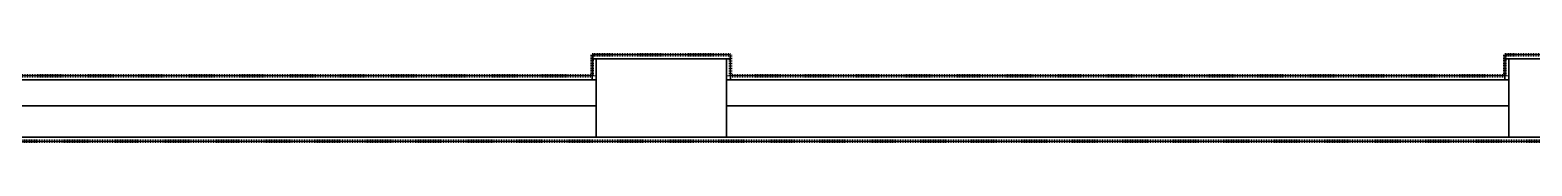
# Model space of a CAD drawing. Header units: millimetres. Extents: x -5300 to 98858, y -5196 to 93886.
# Drawn here: x 3579 to 9339, y 46335 to 46665 of the extents above; entities that cross this region are included whole.
import ezdxf

# ---------------------------------------------------------------- set-up
doc = ezdxf.new("R2010")
doc.units = ezdxf.units.MM
doc.linetypes.add('Штрих', pattern=[6.35, 3.175, -3.175])
doc.linetypes.add('Штрих_2_', pattern=[6.35, 3.175, -3.175])
for name, color, linetype, lineweight, true_color in [('_Разделитель помещений_', 4, 'Штрих', 70, 0x00ffff), ('Колонны', 7, 'Continuous', 18, 0x7f7f7f), ('Стены', 7, 'Continuous', 18, 0x7f7f7f), ('Стены разрез', 7, 'Continuous', 50, 0x7f7f7f)]:
    doc.layers.add(name, color=color, linetype=linetype, lineweight=lineweight, true_color=true_color)

# ---------------------------------------------------------------- blocks, each defined once
blk = doc.blocks.new('СТ_ВОКОЛ-009 57567 - СТ_ВОКОЛ-009 2-242238-Подвал')
at = {"layer": 'Стены', "color": 254, "true_color": 0xd4d4d4}
blk.add_line((9250, 46350), (9250, 46650), dxfattribs=at)
blk = doc.blocks.new('СТ_ВОКОЛ-009 57567 - СТ_ВОКОЛ-009 57567-242235-Подвал')
at = {"layer": 'Стены', "color": 254, "true_color": 0xd4d4d4}
for p, q in [((9235, 46650), (9235, 46650)), ((9250, 46650), (9250, 46650)), ((9235, 46570), (9235, 46570)), ((9250, 46570), (9250, 46570))]:
    blk.add_line(p, q, dxfattribs=at)
at = {"layer": 'Стены разрез', "color": 254, "lineweight": 25, "true_color": 0xd4d4d4}
for p, q in [((9250, 46650), (9235, 46650)), ((9235, 46650), (9235, 46570)), ((9250, 46570), (9250, 46650)), ((9235, 46570), (9250, 46570))]:
    blk.add_line(p, q, dxfattribs=at)
blk.add_blockref('СТ_ВОКОЛ-009 57567 - СТ_ВОКОЛ-009 2-242238-Подвал', (0, 0))
blk = doc.blocks.new('СТ_ВОКОЛ-006 58952 - СТ_ВОКОЛ-006 2-242398-Подвал')
at = {"layer": 'Стены', "color": 254, "true_color": 0xd4d4d4}
blk.add_line((9250, 46650), (9750, 46650), dxfattribs=at)
blk = doc.blocks.new('СТ_ВОКОЛ-006 58952 - СТ_ВОКОЛ-006 58952-242395-Подвал')
at = {"layer": 'Стены', "color": 254, "true_color": 0xd4d4d4}
for p, q in [((9235, 46665), (9235, 46665)), ((9765, 46665), (9765, 46665)), ((9235, 46650), (9235, 46650)), ((9765, 46650), (9765, 46650))]:
    blk.add_line(p, q, dxfattribs=at)
at = {"layer": 'Стены разрез', "color": 254, "lineweight": 25, "true_color": 0xd4d4d4}
for p, q in [((9765, 46665), (9235, 46665)), ((9235, 46665), (9235, 46650)), ((9765, 46650), (9765, 46665)), ((9235, 46650), (9765, 46650))]:
    blk.add_line(p, q, dxfattribs=at)
blk.add_blockref('СТ_ВОКОЛ-006 58952 - СТ_ВОКОЛ-006 2-242398-Подвал', (0, 0))
blk = doc.blocks.new('СТ_ВОКОЛ-007 106869 - СТ_ВОКОЛ-007 2-243251-Подвал')
at = {"layer": 'Стены', "color": 254, "true_color": 0xd4d4d4}
blk.add_line((6250, 46650), (6250, 46350), dxfattribs=at)
blk = doc.blocks.new('СТ_ВОКОЛ-007 106869 - СТ_ВОКОЛ-007 106869-243248-Подвал')
at = {"layer": 'Стены', "color": 254, "true_color": 0xd4d4d4}
for p, q in [((6250, 46650), (6250, 46650)), ((6265, 46650), (6265, 46650)), ((6250, 46570), (6250, 46570)), ((6265, 46570), (6265, 46570))]:
    blk.add_line(p, q, dxfattribs=at)
at = {"layer": 'Стены разрез', "color": 254, "lineweight": 25, "true_color": 0xd4d4d4}
for p, q in [((6265, 46650), (6250, 46650)), ((6250, 46650), (6250, 46570)), ((6265, 46570), (6265, 46650)), ((6250, 46570), (6265, 46570))]:
    blk.add_line(p, q, dxfattribs=at)
blk.add_blockref('СТ_ВОКОЛ-007 106869 - СТ_ВОКОЛ-007 2-243251-Подвал', (0, 0))
blk = doc.blocks.new('СТ_ВОКОЛ-009 106977 - СТ_ВОКОЛ-009 2-243267-Подвал')
at = {"layer": 'Стены', "color": 254, "true_color": 0xd4d4d4}
blk.add_line((5750, 46350), (5750, 46650), dxfattribs=at)
blk = doc.blocks.new('СТ_ВОКОЛ-009 106977 - СТ_ВОКОЛ-009 106977-243264-Подвал')
at = {"layer": 'Стены', "color": 254, "true_color": 0xd4d4d4}
for p, q in [((5735, 46650), (5735, 46650)), ((5750, 46650), (5750, 46650)), ((5735, 46570), (5735, 46570)), ((5750, 46570), (5750, 46570))]:
    blk.add_line(p, q, dxfattribs=at)
at = {"layer": 'Стены разрез', "color": 254, "lineweight": 25, "true_color": 0xd4d4d4}
for p, q in [((5750, 46650), (5735, 46650)), ((5735, 46650), (5735, 46570)), ((5750, 46570), (5750, 46650)), ((5735, 46570), (5750, 46570))]:
    blk.add_line(p, q, dxfattribs=at)
blk.add_blockref('СТ_ВОКОЛ-009 106977 - СТ_ВОКОЛ-009 2-243267-Подвал', (0, 0))
blk = doc.blocks.new('СТ_ВОКОЛ-006 108867 - СТ_ВОКОЛ-006 2-243462-Подвал')
at = {"layer": 'Стены', "color": 254, "true_color": 0xd4d4d4}
blk.add_line((5750, 46650), (6250, 46650), dxfattribs=at)
blk = doc.blocks.new('СТ_ВОКОЛ-006 108867 - СТ_ВОКОЛ-006 108867-243459-Подвал')
at = {"layer": 'Стены', "color": 254, "true_color": 0xd4d4d4}
for p, q in [((5735, 46665), (5735, 46665)), ((6265, 46665), (6265, 46665)), ((5735, 46650), (5735, 46650)), ((6265, 46650), (6265, 46650))]:
    blk.add_line(p, q, dxfattribs=at)
at = {"layer": 'Стены разрез', "color": 254, "lineweight": 25, "true_color": 0xd4d4d4}
for p, q in [((6265, 46665), (5735, 46665)), ((5735, 46665), (5735, 46650)), ((6265, 46650), (6265, 46665)), ((5735, 46650), (6265, 46650))]:
    blk.add_line(p, q, dxfattribs=at)
blk.add_blockref('СТ_ВОКОЛ-006 108867 - СТ_ВОКОЛ-006 2-243462-Подвал', (0, 0))
blk = doc.blocks.new('СТВ_Перегородка_Кирпич 173020 - СТВ_Перегородка_Кирпич 2-247787-Подвал')
at = {"layer": 'Стены', "color": 254, "true_color": 0xd4d4d4}
blk.add_line((0, 46350), (15250, 46350), dxfattribs=at)
blk = doc.blocks.new('СТВ_Перегородка_Кирпич 173020 - СТВ_Перегородка_Кирпич 173020-247784-Подвал')
at = {"layer": 'Стены', "color": 254, "true_color": 0xd4d4d4}
for p, q in [((5735, 46585), (5735, 46585)), ((5735, 46585), (5750, 46585)), ((5735, 46570), (5735, 46585)), ((5750, 46570), (5735, 46570)), ((5735, 46570), (5735, 46570)), ((5750, 46585), (5750, 46585)), ((5750, 46585), (5750, 46570)), ((5750, 46570), (5750, 46570)), ((5750, 46570), (5750, 46570)), ((6250, 46585), (6250, 46585)), ((6250, 46585), (6265, 46585)), ((6250, 46570), (6250, 46585)), ((6250, 46570), (6250, 46570)), ((6265, 46570), (6250, 46570)), ((6250, 46570), (6250, 46570)), ((6265, 46585), (6265, 46585)), ((6265, 46570), (6265, 46585)), ((6265, 46570), (6265, 46570)), ((9235, 46585), (9235, 46585)), ((9235, 46585), (9250, 46585)), ((9235, 46570), (9235, 46585)), ((9250, 46570), (9235, 46570)), ((9235, 46570), (9235, 46570)), ((9250, 46585), (9250, 46585)), ((9250, 46570), (9250, 46585)), ((9250, 46570), (9250, 46570)), ((9250, 46570), (9250, 46570)), ((5750, 46470), (5750, 46470)), ((5750, 46470), (5750, 46470)), ((6250, 46470), (6250, 46470)), ((6250, 46470), (6250, 46470)), ((9250, 46470), (9250, 46470)), ((9250, 46470), (9250, 46470)), ((5750, 46350), (5750, 46350)), ((6250, 46350), (6250, 46350)), ((9250, 46350), (9250, 46350))]:
    blk.add_line(p, q, dxfattribs=at)
at = {"layer": 'Стены разрез', "color": 254, "lineweight": 25, "true_color": 0xd4d4d4}
for p, q in [((5750, 46570), (150, 46570)), ((5735, 46585), (170, 46585)), ((170, 46570), (5735, 46570)), ((5735, 46570), (5735, 46585)), ((5750, 46470), (5750, 46570)), ((6250, 46570), (6250, 46470)), ((9250, 46570), (6250, 46570)), ((9235, 46585), (6265, 46585)), ((6265, 46585), (6265, 46570)), ((6265, 46570), (9235, 46570)), ((9235, 46570), (9235, 46585)), ((9250, 46470), (9250, 46570)), ((5750, 46470), (150, 46470)), ((150, 46470), (5750, 46470)), ((5750, 46350), (5750, 46470)), ((6250, 46470), (6250, 46350)), ((9250, 46470), (6250, 46470)), ((6250, 46470), (9250, 46470)), ((9250, 46350), (9250, 46470)), ((150, 46350), (5750, 46350)), ((15250, 46350), (3230, 46350)), ((3230, 46335), (15250, 46335)), ((6250, 46350), (9250, 46350))]:
    blk.add_line(p, q, dxfattribs=at)
blk.add_blockref('СТВ_Перегородка_Кирпич 173020 - СТВ_Перегородка_Кирпич 2-247787-Подвал', (0, 0))
blk = doc.blocks.new('КОЛ-004 500х300 500 x 300 58053 - КОЛ-004 500х300 500 x 300 58053-384798-Подвал')
at = {"layer": 'Колонны', "color": 254, "lineweight": 25, "true_color": 0xd4d4d4}
for p, q in [((-250, 150), (-250, -150)), ((250, 150), (-250, 150)), ((250, -150), (250, 150)), ((-250, -150), (250, -150))]:
    blk.add_line(p, q, dxfattribs=at)
at = {"layer": 'Колонны', "color": 254, "true_color": 0xd4d4d4}
for p, q in [((-250, 150), (-250, 150)), ((250, 150), (250, 150)), ((-250, -150), (-250, -150)), ((250, -150), (250, -150))]:
    blk.add_line(p, q, dxfattribs=at)
blk = doc.blocks.new('КОЛ-004 500х300 500 x 300 46394 - КОЛ-004 500х300 500 x 300 46394-384743-Подвал')
at = {"layer": 'Колонны', "color": 254, "lineweight": 25, "true_color": 0xd4d4d4}
for p, q in [((-250, 150), (-250, -150)), ((250, 150), (-250, 150)), ((250, -150), (250, 150)), ((-250, -150), (250, -150))]:
    blk.add_line(p, q, dxfattribs=at)
at = {"layer": 'Колонны', "color": 254, "true_color": 0xd4d4d4}
for p, q in [((-250, 150), (-250, 150)), ((250, 150), (250, 150)), ((-250, -150), (-250, -150)), ((250, -150), (250, -150))]:
    blk.add_line(p, q, dxfattribs=at)

msp = doc.modelspace()

# ---------------------------------------------------------------- linework, layer by layer
at = {"layer": '_Разделитель помещений_', "color": 131, "linetype": 'Штрих_2_', "true_color": 0xaaffff}
for p, q in [((5735, 46585), (5735, 46665)), ((5735, 46665), (6265, 46665)), ((6265, 46665), (6265, 46585)), ((9235, 46585), (9235, 46665)), ((9235, 46665), (9765, 46665)), ((170, 46585), (5735, 46585)), ((6265, 46585), (9235, 46585)), ((15250, 46335), (3245, 46335))]:
    msp.add_line(p, q, dxfattribs=at)

# ---------------------------------------------------------------- block references
at = {"layer": 'Колонны', "color": 254, "true_color": 0xd4d4d4, "rotation": 180}
for name, p in [('КОЛ-004 500х300 500 x 300 46394 - КОЛ-004 500х300 500 x 300 46394-384743-Подвал', (6000, 46500)), ('КОЛ-004 500х300 500 x 300 58053 - КОЛ-004 500х300 500 x 300 58053-384798-Подвал', (9500, 46500))]:
    msp.add_blockref(name, p, dxfattribs=at)
at = {"layer": 'Стены', "color": 254, "true_color": 0xd4d4d4}
for name in ['СТ_ВОКОЛ-006 108867 - СТ_ВОКОЛ-006 108867-243459-Подвал', 'СТ_ВОКОЛ-006 58952 - СТ_ВОКОЛ-006 58952-242395-Подвал', 'СТ_ВОКОЛ-009 106977 - СТ_ВОКОЛ-009 106977-243264-Подвал', 'СТ_ВОКОЛ-007 106869 - СТ_ВОКОЛ-007 106869-243248-Подвал', 'СТ_ВОКОЛ-009 57567 - СТ_ВОКОЛ-009 57567-242235-Подвал', 'СТВ_Перегородка_Кирпич 173020 - СТВ_Перегородка_Кирпич 173020-247784-Подвал']:
    msp.add_blockref(name, (0, 0), dxfattribs=at)

doc.saveas('drawing.dxf')
